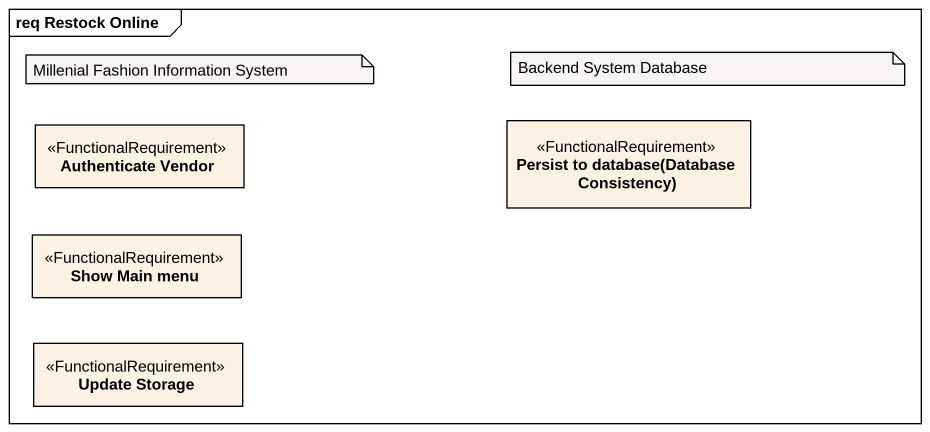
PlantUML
@startuml
mainframe req Restock Online
hide circle
hide empty members
class "Authenticate Vendor" as Authenticate_Vendor <<FunctionalRequirement>>
class "Persist to database(Database Consistency)" as Persist_to_database <<FunctionalRequirement>>
class "Show Main menu" as Show_Main_menu <<FunctionalRequirement>>
class "Update Storage" as Update_Storage <<FunctionalRequirement>>
note as N1
  Millenial Fashion Information System
end note
note as N2
  Backend System Database
end note
@enduml
